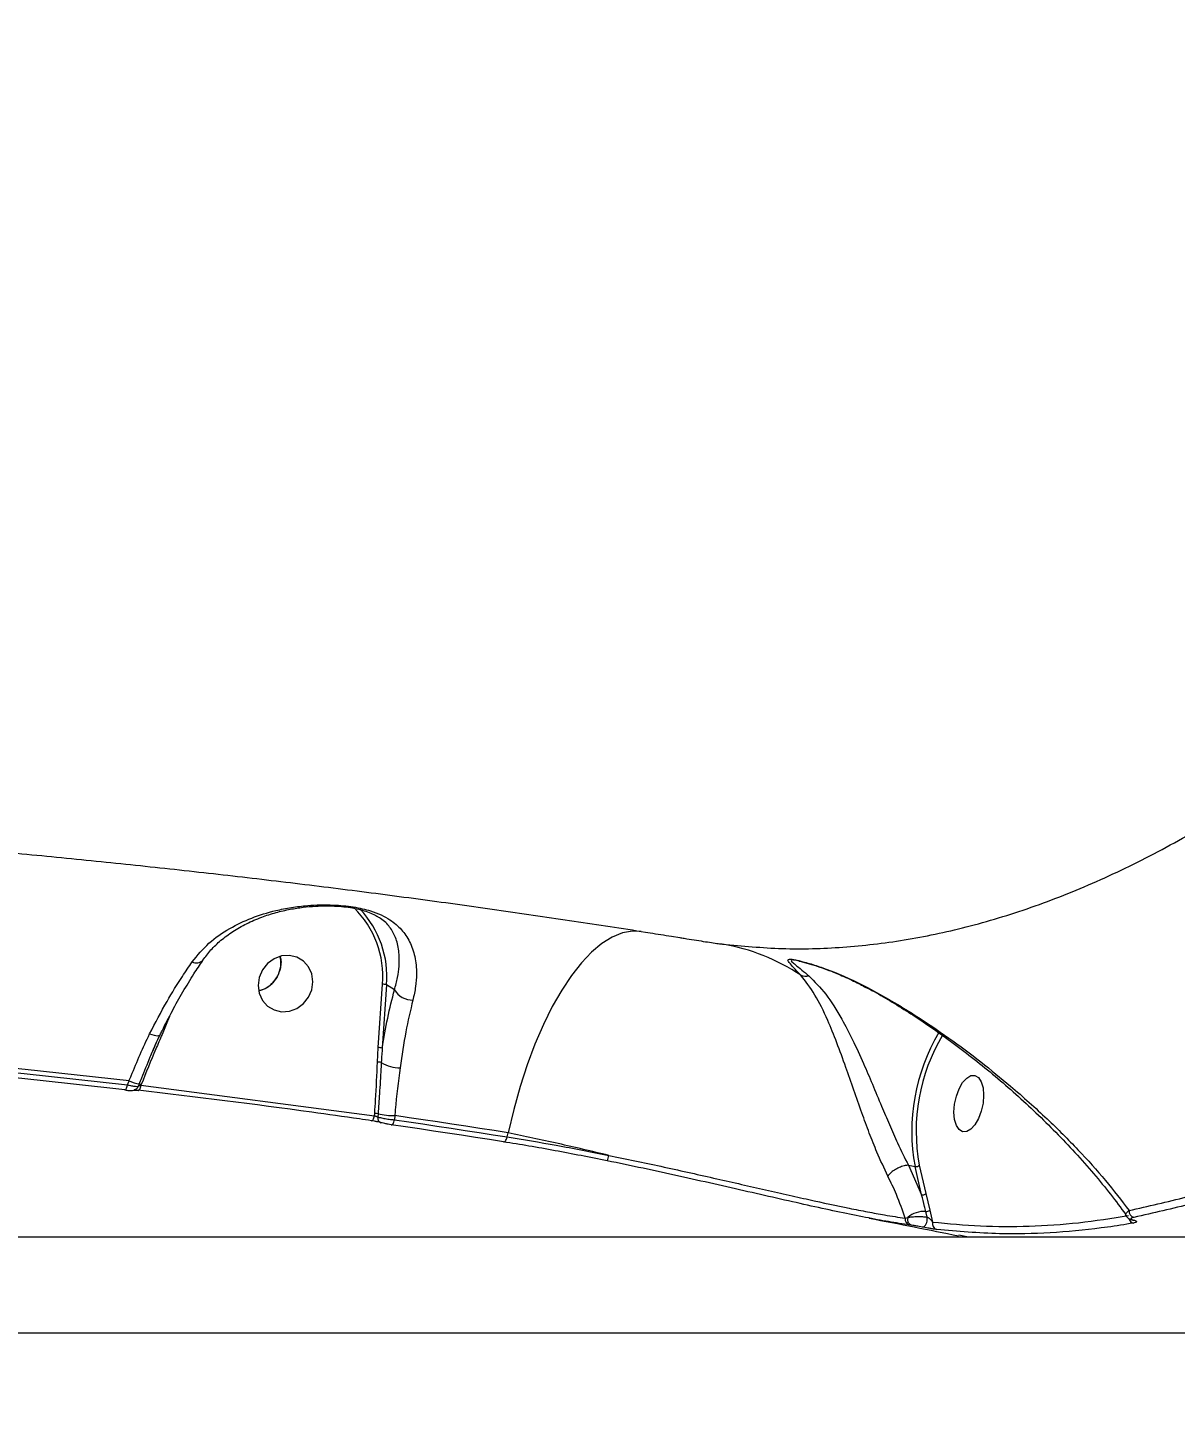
# Model space of a CAD drawing. Header units: millimetres. Extents: x -11024 to 8278, y -7837 to 5770.
# Drawn here: x 2584.6 to 2763.7, y -1815.6 to -1597.9 of the extents above; entities that cross this region are included whole.
import ezdxf

# ---------------------------------------------------------------- set-up
doc = ezdxf.new("R2010")
doc.units = ezdxf.units.MM
for name, color, linetype in [('DIKOM_ОБЪЕКТ', 7, 'Continuous'), ('DIKOM_РАЗМЕР_ЗОНА', 7, 'Continuous'), ('DIKOM_РАЗМЕР_ОБЪЕКТА', 7, 'Continuous')]:
    doc.layers.add(name, color=color, linetype=linetype)
doc.styles.add('style1', font='arial.ttf', dxfattribs={"width": 0.8})
doc.dimstyles.new('1-50', dxfattribs={"dimtxt": 300, "dimasz": 200, "dimexe": 100, "dimexo": 0, "dimgap": 100, "dimtad": 1, "dimtxsty": 'style1', "dimcen": 200, "dimclrd": 7, "dimclre": 7, "dimclrt": 7, "dimadec": 1, "dimazin": 2, "dimtfac": 1, "dimtmove": 0, "dimatfit": 2, "dimfxl": 0, "dimlwd": 25, "dimlwe": 18, "dimarcsym": 0})

# ---------------------------------------------------------------- blocks, each defined once
blk = doc.blocks.new('*D9')
at = {"layer": 'Defpoints', "color": 0, "transparency": 16777216}
for p in [(3740.68, 3707.51), (-8191.56, -3797.25), (-1076.12, -3797.25)]:
    blk.add_point(p, dxfattribs=at)
at = {"layer": 'DIKOM_РАЗМЕР_ОБЪЕКТА', "color": 7, "lineweight": 18, "transparency": 16777216}
for p, q in [((3740.68, 3707.51), (-8291.56, 3707.51)), ((-1076.12, -3797.25), (-8291.56, -3797.25))]:
    blk.add_line(p, q, dxfattribs=at)
at = {"layer": 'DIKOM_РАЗМЕР_ОБЪЕКТА', "color": 7, "lineweight": 25, "transparency": 16777216}
blk.add_line((-8191.56, 3507.51), (-8191.56, -3597.25), dxfattribs=at)
at = {"layer": 'DIKOM_РАЗМЕР_ОБЪЕКТА', "color": 7, "transparency": 16777216}
for points in [[(-8224.9, 3507.51), (-8158.23, 3507.51), (-8191.56, 3707.51)], [(-8224.9, -3597.25), (-8158.23, -3597.25), (-8191.56, -3797.25)]]:
    blk.add_solid(points, dxfattribs=at)
at = {"layer": 'DIKOM_РАЗМЕР_ОБЪЕКТА', "color": 7, "transparency": 16777216, "insert": (-8444.74, -44.87), "char_height": 300, "attachment_point": 5, "rotation": 90, "style": 'style1'}
blk.add_mtext('7500', dxfattribs=at)
blk = doc.blocks.new('*D10')
at = {"layer": 'Defpoints', "color": 0, "transparency": 16777216}
for p in [(-7791.31, -186.83), (6174.94, -1432.98), (6174.94, -5371.27)]:
    blk.add_point(p, dxfattribs=at)
at = {"layer": 'DIKOM_РАЗМЕР_ОБЪЕКТА', "color": 7, "lineweight": 18, "transparency": 16777216}
for p, q in [((-7791.31, -186.83), (-7791.31, -5471.27)), ((6174.94, -1432.98), (6174.94, -5471.27))]:
    blk.add_line(p, q, dxfattribs=at)
at = {"layer": 'DIKOM_РАЗМЕР_ОБЪЕКТА', "color": 7, "lineweight": 25, "transparency": 16777216}
blk.add_line((-7591.31, -5371.27), (5974.94, -5371.27), dxfattribs=at)
at = {"layer": 'DIKOM_РАЗМЕР_ОБЪЕКТА', "color": 7, "transparency": 16777216}
for points in [[(-7591.31, -5337.93), (-7591.31, -5404.6), (-7791.31, -5371.27)], [(5974.94, -5337.93), (5974.94, -5404.6), (6174.94, -5371.27)]]:
    blk.add_solid(points, dxfattribs=at)
at = {"layer": 'DIKOM_РАЗМЕР_ОБЪЕКТА', "color": 7, "transparency": 16777216, "insert": (-1343.68, -5118.1), "char_height": 300, "attachment_point": 5, "style": 'style1'}
blk.add_mtext('14000', dxfattribs=at)
blk = doc.blocks.new('*D11')
at = {"layer": 'Defpoints', "color": 0, "transparency": 16777216}
for p in [(3316.13, 5770.14), (-10574.15, -5797.25), (-1580.09, -5797.25)]:
    blk.add_point(p, dxfattribs=at)
at = {"layer": 'DIKOM_РАЗМЕР_ЗОНА', "color": 7, "lineweight": 18, "transparency": 16777216}
for p, q in [((3316.13, 5770.14), (-10674.15, 5770.14)), ((-1580.09, -5797.25), (-10674.15, -5797.25))]:
    blk.add_line(p, q, dxfattribs=at)
at = {"layer": 'DIKOM_РАЗМЕР_ЗОНА', "color": 7, "lineweight": 25, "transparency": 16777216}
blk.add_line((-10574.15, 5570.14), (-10574.15, -5597.25), dxfattribs=at)
at = {"layer": 'DIKOM_РАЗМЕР_ЗОНА', "color": 7, "transparency": 16777216}
for points in [[(-10607.49, 5570.14), (-10540.82, 5570.14), (-10574.15, 5770.14)], [(-10607.49, -5597.25), (-10540.82, -5597.25), (-10574.15, -5797.25)]]:
    blk.add_solid(points, dxfattribs=at)
at = {"layer": 'DIKOM_РАЗМЕР_ЗОНА', "color": 7, "transparency": 16777216, "insert": (-10827.33, -172.99), "char_height": 300, "attachment_point": 5, "rotation": 90, "style": 'style1'}
blk.add_mtext('11500', dxfattribs=at)

msp = doc.modelspace()

# ---------------------------------------------------------------- linework, layer by layer
at = {"layer": 'DIKOM_ОБЪЕКТ', "color": 7, "linetype": 'Continuous', "lineweight": 15}
for p, q in [((2685.06, -1739.854), (2686.365, -1740.065)), ((2639.279, -1757.252), (2639.959, -1747.352)), ((2640.588, -1747.452), (2639.908, -1757.352)), ((2641.816, -1748.217), (2640.588, -1747.452)), ((2606.392, -1753.102), (2605.51, -1755.207)), ((2606.682, -1752.372), (2606.392, -1753.102)), ((2604.057, -1757.809), (2604.597, -1756.553)), ((2639.164, -1759.521), (2639.279, -1757.252)), ((2600.114, -1763.08), (2600.364, -1762.453)), ((2602.272, -1763.009), (2602.225, -1763.127)), ((2601.396, -1763.783), (2601.443, -1763.754)), ((2601.762, -1763.916), (2601.803, -1763.928)), ((2602.225, -1763.127), (2638.708, -1767.886)), ((2638.708, -1767.886), (2638.733, -1767.527)), ((2639.244, -1767.584), (2639.21, -1768.09)), ((2641.875, -1767.876), (2641.829, -1768.529)), ((2659.399, -1771.201), (2659.568, -1770.567)), ((2722.117, -1775.618), (2722.12, -1775.618)), ((2722.12, -1775.618), (2723.115, -1775.822)), ((2722.12, -1775.618), (2724.149, -1780.26)), ((2724.149, -1780.26), (2723.115, -1775.822)), ((2723.784, -1775.608), (2724.819, -1780.046)), ((2724.819, -1780.046), (2725.408, -1782.623)), ((2721.569, -1783.895), (2721.993, -1783.779)), ((2724.997, -1783.724), (2724.787, -1782.842)), ((2725.408, -1782.623), (2725.835, -1784.5)), ((2562.384, -1786.829), (2837.384, -1786.829)), ((2722.548, -1785.003), (2722.259, -1784.961)), ((2729.951, -1786.504), (2731.473, -1786.829)), ((2562.384, -1801.829), (2837.384, -1801.829))]:
    msp.add_line(p, q, dxfattribs=at)
at = {"layer": 'DIKOM_ОБЪЕКТ', "color": 7, "linetype": 'Continuous', "lineweight": 15, "flags": 128}
for points in [[(2680.36, -1739.099), (2678.972, -1739.047), (2677.411, -1739.336), (2675.82, -1739.983), (2674.214, -1740.982), (2672.607, -1742.324), (2671.015, -1743.997), (2669.451, -1745.986), (2667.93, -1748.273), (2666.465, -1750.836), (2665.071, -1753.652), (2663.76, -1756.696), (2662.543, -1759.94), (2661.433, -1763.354), (2660.438, -1766.907), (2659.568, -1770.567)], [(2624.184, -1751.651), (2625.401, -1751.568), (2626.569, -1751.136), (2627.592, -1750.388), (2628.389, -1749.387), (2628.893, -1748.212), (2629.065, -1746.959), (2628.89, -1745.729), (2628.383, -1744.623), (2627.584, -1743.729), (2626.559, -1743.121), (2625.39, -1742.847), (2624.173, -1742.929), (2623.005, -1743.361), (2621.981, -1744.109), (2621.185, -1745.11), (2620.681, -1746.285), (2620.509, -1747.538), (2620.684, -1748.768), (2621.191, -1749.874), (2621.99, -1750.768), (2623.015, -1751.376), (2624.184, -1751.651)], [(2600.364, -1762.453), (2592.281, -1761.536), (2584.162, -1760.658), (2576.006, -1759.819), (2567.816, -1759.021), (2559.594, -1758.263), (2551.341, -1757.545), (2543.059, -1756.867), (2534.749, -1756.23)], [(2603.566, -1755.108), (2603.933, -1755.23), (2604.271, -1755.32), (2604.569, -1755.376), (2604.819, -1755.395), (2605.014, -1755.377), (2605.147, -1755.323), (2605.202, -1755.263)], [(2599.686, -1763.873), (2591.661, -1762.963), (2583.6, -1762.092), (2575.503, -1761.26), (2567.372, -1760.467), (2559.21, -1759.715), (2551.016, -1759.001), (2542.795, -1758.328), (2534.545, -1757.695)], [(2534.828, -1756.888), (2543.095, -1757.522), (2551.335, -1758.197), (2559.547, -1758.912), (2567.728, -1759.667), (2575.877, -1760.461), (2583.992, -1761.295), (2592.071, -1762.168), (2600.114, -1763.08)], [(2733.834, -1764.689), (2733.74, -1765.934), (2733.467, -1767.185), (2733.035, -1768.34), (2732.479, -1769.307), (2731.847, -1770.006), (2731.187, -1770.382), (2730.554, -1770.403), (2729.999, -1770.068), (2729.567, -1769.404), (2729.293, -1768.466), (2729.199, -1767.328), (2729.293, -1766.083), (2729.567, -1764.832), (2729.999, -1763.677), (2730.554, -1762.71), (2731.187, -1762.011), (2731.847, -1761.635), (2732.479, -1761.614), (2733.035, -1761.949), (2733.467, -1762.612), (2733.74, -1763.551), (2733.834, -1764.689)], [(2599.686, -1763.873), (2599.743, -1763.884), (2599.803, -1763.858), (2599.864, -1763.797), (2599.925, -1763.703), (2599.982, -1763.58), (2600.034, -1763.431), (2600.078, -1763.262), (2600.114, -1763.08)], [(2601.803, -1763.928), (2601.825, -1763.928), (2601.891, -1763.903), (2601.958, -1763.843), (2602.024, -1763.75), (2602.086, -1763.627), (2602.141, -1763.478), (2602.188, -1763.309), (2602.225, -1763.127)], [(2638.216, -1768.671), (2638.28, -1768.683), (2638.348, -1768.659), (2638.418, -1768.599), (2638.488, -1768.506), (2638.553, -1768.384), (2638.613, -1768.236), (2638.666, -1768.068), (2638.708, -1767.886)], [(2641.308, -1769.31), (2641.377, -1769.323), (2641.451, -1769.299), (2641.525, -1769.239), (2641.599, -1769.147), (2641.668, -1769.025), (2641.731, -1768.878), (2641.786, -1768.71), (2641.829, -1768.529)], [(2658.839, -1771.977), (2656.662, -1771.633), (2654.48, -1771.292), (2652.295, -1770.954), (2650.105, -1770.619), (2647.912, -1770.288), (2645.714, -1769.959), (2643.513, -1769.633), (2641.308, -1769.31)], [(2641.829, -1768.529), (2644.039, -1768.853), (2646.245, -1769.179), (2648.447, -1769.509), (2650.646, -1769.841), (2652.84, -1770.177), (2655.031, -1770.515), (2657.217, -1770.857), (2659.399, -1771.201)], [(2659.568, -1770.567), (2657.371, -1770.22), (2655.169, -1769.876), (2652.963, -1769.535), (2650.754, -1769.197), (2648.54, -1768.862), (2646.322, -1768.531), (2644.101, -1768.202), (2641.875, -1767.876)], [(2658.839, -1771.977), (2658.914, -1771.989), (2658.993, -1771.966), (2659.073, -1771.908), (2659.152, -1771.816), (2659.227, -1771.695), (2659.295, -1771.549), (2659.353, -1771.382), (2659.399, -1771.201)]]:
    msp.add_lwpolyline(points, dxfattribs=at)
at = {"layer": 'DIKOM_ОБЪЕКТ', "color": 7, "linetype": 'Continuous', "lineweight": 15}
for centre, radius, start, end in [((2625.021, -1746.131), 14.988, 355.32933, 45.51739), ((2625.141, -1746.2), 15.498, 355.36584, 43.00875), ((2687.801, -1772.026), 31.382, 56.15792, 80.37375), ((2610.873, -1742.541), 1.471, 243.7852, 313.39381), ((2640.022, -1748.987), 1.636, 69.75087, 92.2125), ((2706.09, -1743.867), 2.246, 248.77679, 281.82556), ((2644.61, -1746.606), 3.225, 209.96621, 271.42531), ((2752.781, -1770.319), 30.173, 149.28198, 190.50854), ((2752.477, -1770.262), 29.186, 149.14631, 190.55506), ((2639.342, -1758.885), 1.634, 69.74041, 92.21624), ((2639.264, -1761.316), 1.798, 73.93314, 93.18075), ((2642.539, -1755.223), 5.174, 237.5301, 271.87024), ((2602.972, -1756.46), 6.536, 246.48432, 261.1573), ((2601.728, -1764.271), 1.374, 66.71197, 80.00474), ((2600.91, -1762.939), 0.974, 303.12193, 338.80416), ((2638.734, -1769.859), 2.332, 77.35339, 90.03506), ((2639.926, -1768.272), 0.739, 165.72474, 255.49649), ((2641.825, -1756.363), 11.513, 257.04861, 270.25049), ((2672.998, -1773.858), 2.302, 332.12903, 354.35155), ((2723.255, -1775.108), 0.728, 258.87499, 316.61879), ((2724.29, -1779.546), 0.728, 258.86529, 316.61924), ((2722.501, -1784.048), 0.945, 170.67694, 255.18824), ((2722.884, -1784.113), 0.952, 159.48865, 249.35258), ((2724.587, -1786.882), 4.045, 87.17238, 129.90127), ((2723.367, -1784.066), 1.666, 310.87426, 11.84308), ((2724.88, -1782.118), 0.73, 262.66801, 316.24888), ((2726.772, -1784.729), 0.964, 166.21642, 254.72341), ((2757.455, -1783.711), 0.978, 195.07685, 256.04699), ((2757.574, -1782.765), 1.039, 176.0451, 254.80854), ((2757.218, -1783.833), 0.372, 256.29089, 276.63427)]:
    msp.add_arc(centre, radius, start, end, dxfattribs=at)
for points, knots in [([(2693.048, -1741.086), (2696.146, -1741.379), (2702.346, -1741.964), (2711.83, -1741.693), (2721.418, -1740.583), (2731.232, -1738.525), (2741.254, -1735.492), (2751.465, -1731.448), (2761.702, -1726.451), (2772.233, -1720.338), (2783.031, -1713.018), (2794.061, -1704.423), (2805.101, -1694.686), (2816.112, -1683.79), (2827.053, -1671.747), (2837.673, -1658.836), (2847.943, -1645.126), (2857.843, -1630.703), (2867.547, -1615.314), (2877.013, -1598.972), (2886.201, -1581.711), (2894.902, -1563.927), (2903.099, -1545.697), (2910.785, -1527.102), (2918.092, -1507.826), (2924.98, -1487.906), (2931.413, -1467.399), (2936.864, -1448.113), (2941.448, -1430.188), (2945.295, -1413.664), (2948.794, -1397), (2951.931, -1380.256), (2954.693, -1363.507), (2957.076, -1346.747), (2959.109, -1329.971), (2960.139, -1318.824), (2960.654, -1313.251)], [0, 0, 0, 0, 0.0277655, 0.0555639, 0.0833625, 0.1111275, 0.1400315, 0.168973, 0.1979142, 0.2268182, 0.2582449, 0.2896958, 0.3211227, 0.3534673, 0.3858386, 0.4181833, 0.4495061, 0.480853, 0.5121759, 0.5444126, 0.5766758, 0.6089125, 0.6401611, 0.6714337, 0.7026821, 0.7348412, 0.7670266, 0.7991857, 0.8241464, 0.8491071, 0.8742669, 0.8994269, 0.9244695, 0.9495121, 0.9747561, 1, 1, 1, 1]), ([(2467.617, -1719.751), (2468.983, -1719.791), (2474.753, -1719.957), (2484.89, -1720.342), (2498.012, -1720.908), (2511.067, -1721.569), (2524.049, -1722.316), (2536.946, -1723.15), (2549.751, -1724.07), (2562.453, -1725.073), (2575.042, -1726.159), (2587.509, -1727.326), (2599.845, -1728.571), (2612.041, -1729.894), (2624.086, -1731.291), (2635.973, -1732.76), (2647.69, -1734.299), (2659.233, -1735.905), (2670.578, -1737.579), (2679.184, -1738.899), (2683.951, -1739.682), (2685.059, -1739.863)], [0, 0, 0, 0, 0.0178632, 0.0754657, 0.1330181, 0.1905092, 0.2479298, 0.30527, 0.3625199, 0.4196683, 0.4767055, 0.5336208, 0.5904026, 0.647041, 0.7035244, 0.7598408, 0.8159798, 0.8719282, 0.9276746, 0.9832067, 1, 1, 1, 1]), ([(2610.223, -1743.861), (2611.052, -1742.852), (2612.712, -1740.834), (2615.95, -1738.61), (2619.466, -1736.93), (2622.751, -1735.918), (2625.708, -1735.333), (2628.051, -1735.052), (2630.252, -1734.938), (2632.676, -1734.957), (2635.449, -1735.224), (2637.93, -1735.801), (2639.761, -1736.507), (2641.448, -1737.44), (2642.999, -1738.778), (2644.268, -1740.679), (2645.072, -1742.976), (2645.309, -1745.379), (2645.166, -1747.694), (2644.849, -1749.118), (2644.69, -1749.83)], [0, 0, 0, 0, 0.0754478, 0.1510293, 0.2213861, 0.2917227, 0.3346574, 0.3775435, 0.4104257, 0.4432564, 0.4962484, 0.5490792, 0.5889872, 0.6289752, 0.6969454, 0.7650088, 0.836351, 0.9076306, 0.953829, 1, 1, 1, 1]), ([(2611.876, -1743.608), (2612.284, -1743.062), (2613.12, -1741.942), (2614.714, -1740.445), (2616.573, -1739.066), (2618.703, -1737.854), (2620.959, -1736.878), (2623.253, -1736.14), (2625.432, -1735.637), (2627.493, -1735.315), (2629.407, -1735.146), (2631.176, -1735.095), (2632.784, -1735.142), (2634.279, -1735.275), (2635.629, -1735.49), (2636.849, -1735.781), (2637.912, -1736.14), (2638.735, -1736.504), (2639.131, -1736.76), (2639.287, -1736.86)], [0, 0, 0, 0, 0.0720438, 0.1477141, 0.2265681, 0.3082248, 0.3925782, 0.4668897, 0.5364465, 0.5968475, 0.6516655, 0.7012793, 0.7461103, 0.78738, 0.8313857, 0.8736915, 0.9187413, 0.9679132, 1, 1, 1, 1]), ([(2641.816, -1748.217), (2641.992, -1747.572), (2642.343, -1746.282), (2642.607, -1744.207), (2642.569, -1742.068), (2642.068, -1740.043), (2641.127, -1738.39), (2640.183, -1737.376), (2639.402, -1736.933), (2639.284, -1736.866)], [0, 0, 0, 0, 0.1210285, 0.2421254, 0.4294822, 0.6169728, 0.7929964, 0.9687179, 1, 1, 1, 1]), ([(2686.365, -1740.065), (2686.599, -1740.103), (2687.902, -1740.314), (2690.102, -1740.665), (2692.067, -1740.96), (2692.835, -1741.058), (2693.048, -1741.086)], [0, 0, 0, 0, 0.0853227, 0.4754192, 0.8546554, 1, 1, 1, 1]), ([(2620.674, -1748.38), (2621.064, -1748.251), (2621.92, -1747.967), (2623.011, -1746.99), (2623.803, -1745.688), (2624.17, -1744.298), (2624.036, -1743.433), (2623.978, -1743.054)], [0, 0, 0, 0, 0.18072437, 0.39744812, 0.61416456, 0.83089144, 1, 1, 1, 1]), ([(2623.959, -1743.058), (2624.022, -1743.325), (2624.154, -1743.891), (2624.054, -1744.481), (2624.001, -1744.792)], [0, 0, 0, 0, 0.47210548, 1, 1, 1, 1]), ([(2603.566, -1755.108), (2604.468, -1753.387), (2606.119, -1750.237), (2608.383, -1746.546), (2609.711, -1744.609), (2610.223, -1743.861)], [0, 0, 0, 0, 0.4251211, 0.778082, 1, 1, 1, 1]), ([(2605.214, -1755.269), (2605.317, -1755.051), (2605.93, -1753.755), (2607.121, -1751.491), (2608.777, -1748.522), (2610.375, -1745.879), (2611.424, -1744.325), (2611.895, -1743.626)], [0, 0, 0, 0, 0.0502778, 0.2988331, 0.5480272, 0.797013, 1, 1, 1, 1]), ([(2624.001, -1744.792), (2623.855, -1745.278), (2623.563, -1746.249), (2622.572, -1747.425), (2621.561, -1748.169), (2620.877, -1748.311), (2620.67, -1748.354)], [0, 0, 0, 0, 0.2912167, 0.5824467, 0.8736713, 1, 1, 1, 1]), ([(2705.277, -1745.961), (2704.678, -1745.316), (2703.849, -1744.423), (2703.253, -1743.719), (2703.244, -1743.471), (2703.656, -1743.428), (2704.428, -1743.538), (2705.795, -1743.862), (2707.661, -1744.423), (2711.081, -1745.615), (2713.731, -1746.903), (2715.682, -1747.85)], [0, 0, 0, 0, 0.2311246, 0.319683, 0.3914231, 0.4367168, 0.4822511, 0.5456915, 0.6388397, 0.7342203, 1, 1, 1, 1]), ([(2704.795, -1743.677), (2704.754, -1743.667), (2704.437, -1743.59), (2704.026, -1743.545), (2703.701, -1743.589), (2703.878, -1743.853), (2704.756, -1744.566), (2705.794, -1745.433), (2706.551, -1746.065)], [0, 0, 0, 0, 0.01299, 0.0985935, 0.1841882, 0.3261784, 0.5090807, 1, 1, 1, 1]), ([(2704.902, -1743.699), (2704.908, -1743.7), (2705.039, -1743.723), (2705.524, -1743.841), (2706.452, -1744.095), (2707.254, -1744.328), (2707.806, -1744.524), (2707.843, -1744.538)], [0, 0, 0, 0, 0.0102609, 0.2319725, 0.4846931, 0.9649361, 1, 1, 1, 1]), ([(2707.843, -1744.538), (2708.366, -1744.718), (2709.546, -1745.125), (2711.562, -1745.947), (2713.675, -1746.883), (2715.072, -1747.651), (2715.687, -1747.989)], [0, 0, 0, 0, 0.1983661, 0.4474316, 0.7566682, 1, 1, 1, 1]), ([(2718.872, -1777.323), (2718.297, -1776.105), (2717.294, -1773.98), (2715.955, -1770.576), (2714.743, -1767.293), (2713.524, -1763.816), (2712.231, -1760.097), (2710.892, -1756.398), (2709.311, -1752.496), (2707.493, -1748.78), (2706.024, -1746.911), (2705.277, -1745.961)], [0, 0, 0, 0, 0.1045095, 0.1823144, 0.2623959, 0.3546192, 0.4495227, 0.5618063, 0.6772352, 0.8359152, 1, 1, 1, 1]), ([(2706.551, -1746.065), (2707.435, -1746.955), (2709.226, -1748.757), (2711.44, -1752.253), (2713.379, -1755.986), (2714.948, -1759.433), (2716.451, -1762.958), (2717.798, -1766.184), (2719.11, -1769.288), (2720.544, -1772.463), (2721.463, -1774.472), (2722.117, -1775.618), (2722.117, -1775.618)], [0, 0, 0, 0, 0.1631296, 0.3304636, 0.4442538, 0.5606085, 0.6523831, 0.7464311, 0.8222585, 0.900119, 0.9999879, 1, 1, 1, 1]), ([(2639.908, -1757.352), (2640.179, -1755.751), (2640.724, -1752.522), (2641.45, -1749.659), (2641.816, -1748.217)], [0, 0, 0, 0, 0.4960564, 1, 1, 1, 1]), ([(2644.69, -1749.83), (2644.301, -1751.45), (2643.513, -1754.729), (2642.979, -1758.492), (2642.708, -1760.394)], [0, 0, 0, 0, 0.4942453, 1, 1, 1, 1]), ([(2715.712, -1747.942), (2715.695, -1747.933), (2715.675, -1747.922), (2715.681, -1747.862), (2715.682, -1747.85)], [0, 0, 0, 0, 0.7991675, 1, 1, 1, 1]), ([(2715.682, -1747.85), (2716.936, -1748.538), (2719.445, -1749.914), (2723.72, -1752.555), (2728.447, -1755.743), (2733.448, -1759.485), (2738.618, -1763.707), (2743.729, -1768.296), (2748.646, -1773.216), (2752.962, -1778.007), (2755.347, -1781.132), (2756.538, -1782.694)], [0, 0, 0, 0, 0.0661328, 0.132303, 0.2383378, 0.3447312, 0.4509769, 0.5939566, 0.7292245, 0.8647219, 1, 1, 1, 1]), ([(2715.706, -1747.953), (2716.166, -1748.2), (2717.601, -1748.968), (2719.991, -1750.392), (2722.938, -1752.25), (2725.99, -1754.317), (2729.171, -1756.604), (2732.429, -1759.095), (2735.7, -1761.76), (2738.92, -1764.554), (2742.076, -1767.474), (2745.159, -1770.518), (2748.172, -1773.694), (2751.047, -1776.936), (2753.658, -1780.156), (2755.367, -1782.383), (2756.121, -1783.512), (2756.193, -1783.62)], [0, 0, 0, 0, 0.0241223, 0.0753277, 0.1304214, 0.1898787, 0.2541293, 0.3244863, 0.3978645, 0.474136, 0.5535661, 0.6363367, 0.7226381, 0.8134754, 0.9029735, 0.9906649, 1, 1, 1, 1]), ([(2600.364, -1762.453), (2600.476, -1762.181), (2601.049, -1760.8), (2602.061, -1758.305), (2603.063, -1756.176), (2603.566, -1755.108)], [0, 0, 0, 0, 0.1088834, 0.5528071, 1, 1, 1, 1]), ([(2605.51, -1755.207), (2605.186, -1755.961), (2604.071, -1758.548), (2603.018, -1761.159), (2602.272, -1763.009)], [0, 0, 0, 0, 0.291178, 1, 1, 1, 1]), ([(2603.678, -1758.717), (2603.942, -1758.058), (2604.415, -1756.875), (2604.972, -1755.763), (2605.219, -1755.27)], [0, 0, 0, 0, 0.55675316, 1, 1, 1, 1]), ([(2639.908, -1757.352), (2639.883, -1757.676), (2639.825, -1758.421), (2639.785, -1759.167), (2639.762, -1759.588)], [0, 0, 0, 0, 0.43528894, 1, 1, 1, 1]), ([(2601.967, -1762.918), (2602.09, -1762.61), (2602.651, -1761.205), (2603.227, -1759.807), (2603.677, -1758.716)], [0, 0, 0, 0, 0.2197728, 1, 1, 1, 1]), ([(2638.733, -1767.527), (2638.78, -1766.821), (2638.957, -1764.152), (2639.077, -1761.483), (2639.164, -1759.521)], [0, 0, 0, 0, 0.2646994, 1, 1, 1, 1]), ([(2639.762, -1759.588), (2639.744, -1759.913), (2639.655, -1761.537), (2639.477, -1764.2), (2639.316, -1766.545), (2639.244, -1767.584)], [0, 0, 0, 0, 0.1222809, 0.6114377, 1, 1, 1, 1]), ([(2642.708, -1760.394), (2642.409, -1762.563), (2642.069, -1765.021), (2641.896, -1767.575), (2641.875, -1767.876)], [0, 0, 0, 0, 0.8821453, 1, 1, 1, 1]), ([(2601.818, -1763.291), (2601.842, -1763.23), (2601.892, -1763.106), (2601.941, -1762.982), (2601.967, -1762.918)], [0, 0, 0, 0, 0.487604, 1, 1, 1, 1]), ([(2599.836, -1763.893), (2599.95, -1763.906), (2600.296, -1763.944), (2600.688, -1763.957), (2601.022, -1763.923), (2601.28, -1763.859), (2601.378, -1763.788), (2601.394, -1763.776)], [0, 0, 0, 0, 0.1806512, 0.5475061, 0.8103139, 0.9690448, 1, 1, 1, 1]), ([(2600.114, -1763.08), (2600.208, -1763.1), (2600.558, -1763.172), (2601.097, -1763.265), (2601.615, -1763.324), (2601.751, -1763.302), (2601.818, -1763.291)], [0, 0, 0, 0, 0.1092238, 0.4079505, 0.7031083, 1, 1, 1, 1]), ([(2601.116, -1763.884), (2601.115, -1763.884), (2601.11, -1763.885), (2601.152, -1763.882), (2601.265, -1763.883), (2601.481, -1763.894), (2601.692, -1763.916), (2601.804, -1763.928)], [0, 0, 0, 0, 0.0339775, 0.1824521, 0.3807974, 0.6721458, 1, 1, 1, 1]), ([(2601.439, -1763.752), (2601.429, -1763.76), (2601.369, -1763.809), (2601.259, -1763.849), (2601.194, -1763.867), (2601.17, -1763.874)], [0, 0, 0, 0, 0.10095191, 0.65589734, 1, 1, 1, 1]), ([(2638.216, -1768.671), (2637.596, -1768.58), (2634.492, -1768.126), (2622.367, -1766.399), (2610.817, -1765.007), (2601.762, -1763.916)], [0, 0, 0, 0, 0.0512247, 0.256127, 1, 1, 1, 1]), ([(2601.818, -1763.291), (2601.837, -1763.277), (2601.876, -1763.248), (2602.007, -1763.195), (2602.131, -1763.154), (2602.208, -1763.132), (2602.225, -1763.127)], [0, 0, 0, 0, 0.286488, 0.5897621, 0.9136944, 1, 1, 1, 1]), ([(2639.741, -1768.988), (2639.707, -1768.978), (2639.552, -1768.934), (2639.213, -1768.852), (2638.709, -1768.749), (2638.381, -1768.697), (2638.216, -1768.671)], [0, 0, 0, 0, 0.0855455, 0.3893061, 0.6947886, 1, 1, 1, 1]), ([(2638.708, -1767.886), (2638.762, -1767.909), (2638.868, -1767.955), (2639.033, -1768.023), (2639.147, -1768.067), (2639.198, -1768.086), (2639.21, -1768.09)], [0, 0, 0, 0, 0.313152, 0.61987, 0.9171456, 1, 1, 1, 1]), ([(2639.21, -1768.09), (2639.286, -1768.11), (2639.565, -1768.184), (2640.164, -1768.309), (2641.011, -1768.446), (2641.556, -1768.501), (2641.829, -1768.529)], [0, 0, 0, 0, 0.1105913, 0.4063224, 0.70352, 1, 1, 1, 1]), ([(2641.308, -1769.31), (2641.145, -1769.285), (2640.82, -1769.234), (2640.313, -1769.132), (2639.954, -1769.048), (2639.787, -1769), (2639.741, -1768.988)], [0, 0, 0, 0, 0.2968379, 0.5939951, 0.889438, 1, 1, 1, 1]), ([(2659.399, -1771.201), (2661.937, -1771.62), (2665.781, -1772.253), (2671.157, -1773.262), (2673.911, -1773.811), (2675.289, -1774.085)], [0, 0, 0, 0, 0.492806, 0.7464117, 1, 1, 1, 1]), ([(2675.289, -1774.085), (2672.638, -1773.461), (2668.624, -1772.516), (2663.403, -1771.369), (2660.846, -1770.834), (2659.568, -1770.567)], [0, 0, 0, 0, 0.4927818, 0.746396, 1, 1, 1, 1]), ([(2756.538, -1782.694), (2759.528, -1782.034), (2765.507, -1780.715), (2774.579, -1777.792), (2783.711, -1774.235), (2789.835, -1771.235), (2792.898, -1769.735)], [0, 0, 0, 0, 0.2491002, 0.4982002, 0.7491004, 1, 1, 1, 1]), ([(2793.738, -1770.789), (2790.691, -1772.281), (2784.598, -1775.265), (2775.468, -1778.828), (2766.355, -1781.771), (2760.32, -1783.102), (2757.302, -1783.768)], [0, 0, 0, 0, 0.2491, 0.4981989, 0.7490997, 1, 1, 1, 1]), ([(2675.033, -1774.934), (2672.305, -1774.394), (2668.174, -1773.576), (2662.795, -1772.62), (2660.158, -1772.191), (2658.839, -1771.977)], [0, 0, 0, 0, 0.4927657, 0.7463794, 1, 1, 1, 1]), ([(2722.259, -1784.961), (2721.199, -1784.803), (2719.159, -1784.497), (2715.44, -1783.801), (2711.414, -1782.98), (2706.972, -1782.018), (2702.17, -1780.938), (2697.072, -1779.774), (2691.746, -1778.557), (2686.25, -1777.322), (2680.654, -1776.096), (2676.905, -1775.321), (2675.033, -1774.934)], [0, 0, 0, 0, 0.10708186, 0.20597141, 0.30518273, 0.40407547, 0.50333644, 0.60291807, 0.70217933, 0.80134487, 0.90083411, 1, 1, 1, 1]), ([(2675.289, -1774.085), (2678.008, -1774.65), (2682.127, -1775.505), (2687.58, -1776.711), (2692.943, -1777.917), (2698.134, -1779.105), (2703.028, -1780.216), (2707.683, -1781.256), (2711.961, -1782.174), (2715.748, -1782.922), (2718.765, -1783.476), (2720.532, -1783.74), (2721.569, -1783.895)], [0, 0, 0, 0, 0.1468751, 0.2225135, 0.2981501, 0.4449898, 0.5206255, 0.5962651, 0.7424217, 0.8177195, 0.8930199, 1, 1, 1, 1]), ([(2722.117, -1775.618), (2721.884, -1775.644), (2721.418, -1775.696), (2720.626, -1775.98), (2719.876, -1776.381), (2719.298, -1776.826), (2718.999, -1777.148), (2718.891, -1777.297), (2718.872, -1777.323)], [0, 0, 0, 0, 0.2046017, 0.4091487, 0.6136844, 0.8182666, 0.9675473, 1, 1, 1, 1]), ([(2721.569, -1783.895), (2721.149, -1782.667), (2720.404, -1780.484), (2719.338, -1778.285), (2718.872, -1777.323)], [0, 0, 0, 0, 0.5623925, 1, 1, 1, 1]), ([(2724.787, -1782.842), (2724.724, -1782.581), (2724.517, -1781.72), (2724.3, -1780.86), (2724.149, -1780.26)], [0, 0, 0, 0, 0.3029969, 1, 1, 1, 1]), ([(2715.961, -1783.901), (2718.32, -1784.354), (2723.04, -1785.259), (2727.625, -1786.198), (2729.918, -1786.667)], [0, 0, 0, 0, 0.4998816, 1, 1, 1, 1]), ([(2721.993, -1783.779), (2722.198, -1783.744), (2722.648, -1783.667), (2723.459, -1783.627), (2724.29, -1783.644), (2724.757, -1783.697), (2724.997, -1783.724)], [0, 0, 0, 0, 0.25440125, 0.55870968, 0.77351112, 1, 1, 1, 1]), ([(2724.997, -1783.724), (2725.027, -1783.737), (2725.081, -1783.759), (2725.194, -1783.826), (2725.359, -1783.95), (2725.577, -1784.161), (2725.736, -1784.354), (2725.818, -1784.474), (2725.835, -1784.5)], [0, 0, 0, 0, 0.06452178, 0.11816544, 0.26903202, 0.52951653, 0.89959658, 1, 1, 1, 1]), ([(2725.835, -1784.5), (2728.331, -1784.739), (2733.321, -1785.217), (2740.944, -1785.213), (2748.652, -1784.723), (2753.862, -1783.91), (2756.466, -1783.504)], [0, 0, 0, 0, 0.24931543, 0.49862971, 0.74931524, 1, 1, 1, 1]), ([(2757.219, -1784.661), (2756.883, -1784.719), (2755.206, -1785.01), (2750.854, -1785.657), (2744.204, -1786.273), (2735.617, -1786.474), (2729.774, -1785.951), (2726.518, -1785.66)], [0, 0, 0, 0, 0.03215597, 0.16079204, 0.41828194, 0.67577516, 1, 1, 1, 1]), ([(2756.17, -1783.639), (2756.151, -1783.623), (2756.03, -1783.517), (2756.039, -1783.238), (2756.222, -1782.931), (2756.475, -1782.742), (2756.538, -1782.694)], [0, 0, 0, 0, 0.0584594, 0.376426, 0.8430027, 1, 1, 1, 1]), ([(2756.141, -1783.623), (2756.206, -1783.701), (2756.34, -1783.865), (2756.631, -1784.036), (2756.894, -1784.144), (2757.137, -1784.19), (2757.22, -1784.206)], [0, 0, 0, 0, 0.2233203, 0.4691069, 0.8178302, 1, 1, 1, 1]), ([(2757.302, -1783.768), (2757.125, -1783.814), (2756.862, -1783.882), (2756.821, -1784.008), (2756.925, -1784.097), (2757.098, -1784.162), (2757.223, -1784.193), (2757.26, -1784.203)], [0, 0, 0, 0, 0.4385465, 0.6486885, 0.8192316, 0.9451862, 1, 1, 1, 1]), ([(2757.129, -1784.195), (2757.152, -1784.201), (2757.216, -1784.215), (2757.253, -1784.23), (2757.245, -1784.227), (2757.243, -1784.226)], [0, 0, 0, 0, 0.3155725, 0.8587542, 1, 1, 1, 1]), ([(2757.26, -1784.203), (2757.302, -1784.213), (2757.435, -1784.246), (2757.616, -1784.316), (2757.73, -1784.413), (2757.684, -1784.548), (2757.403, -1784.616), (2757.219, -1784.661)], [0, 0, 0, 0, 0.0555103, 0.178432, 0.3495344, 0.5728998, 1, 1, 1, 1]), ([(2724.457, -1785.326), (2724.308, -1785.298), (2724.011, -1785.243), (2723.487, -1785.153), (2722.974, -1785.068), (2722.683, -1785.024), (2722.548, -1785.003)], [0, 0, 0, 0, 0.2097597, 0.4181702, 0.7299096, 1, 1, 1, 1]), ([(2726.518, -1785.66), (2726.482, -1785.656), (2726.31, -1785.635), (2725.931, -1785.58), (2725.384, -1785.492), (2724.885, -1785.405), (2724.6, -1785.353), (2724.457, -1785.326)], [0, 0, 0, 0, 0.0843827, 0.4026619, 0.6518946, 0.8255062, 1, 1, 1, 1])]:
    msp.add_open_spline(points, degree=3, knots=knots, dxfattribs=at)

# ---------------------------------------------------------------- dimensions: what is measured, and where the dimension line sits
at = {"layer": 'DIKOM_РАЗМЕР_ЗОНА'}
dim = msp.add_linear_dim(base=(-10574.155, -5797.252), p1=(3316.126, 5770.14), p2=(-1580.087, -5797.252), angle=90, text='11500', dimstyle='1-50', dxfattribs=at)
dim.commit()
dim.dimension.update_dxf_attribs({"geometry": '*D11', "text_midpoint": (-10574.155, -172.992), "dimtype": 160})
at = {"layer": 'DIKOM_РАЗМЕР_ОБЪЕКТА'}
dim = msp.add_linear_dim(base=(-8191.564, -3797.252), p1=(3740.68, 3707.508), p2=(-1076.116, -3797.252), angle=90, text='7500', dimstyle='1-50', dxfattribs=at)
dim.commit()
dim.dimension.update_dxf_attribs({"geometry": '*D9', "text_midpoint": (-8191.564, -44.872), "dimtype": 160})
dim = msp.add_linear_dim(base=(6174.942, -5371.267), p1=(-7791.307, -186.829), p2=(6174.942, -1432.983), text='14000', dimstyle='1-50', dxfattribs=at)
dim.commit()
dim.dimension.update_dxf_attribs({"geometry": '*D10', "text_midpoint": (-1343.681, -5371.267), "dimtype": 160})

doc.saveas('drawing.dxf')
